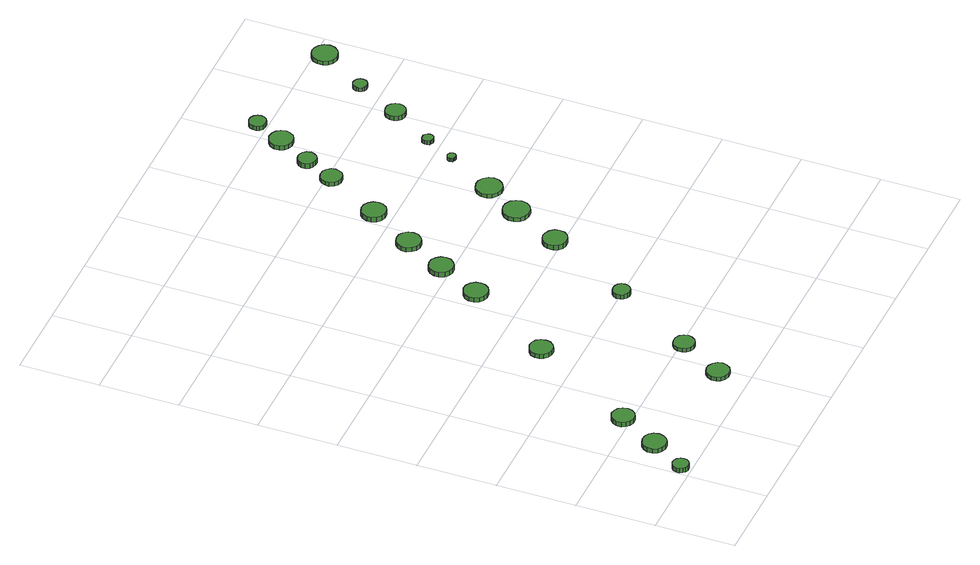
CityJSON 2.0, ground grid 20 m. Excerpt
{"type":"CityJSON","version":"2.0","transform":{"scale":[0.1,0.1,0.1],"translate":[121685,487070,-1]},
"CityObjects":{
"tree1":{"type":"SolitaryVegetationObject","attributes":{"function":"something"},"geometry":[{"type":"MultiSurface","lod":"1","boundaries":[[[0,1,2,3,4,5,6,7,8,9,10,11,12,13,14]],[[15,16,17,18,19,20,21,22,23,24,25,26,27,28,29]],[[0,29,28,1]],[[1,28,27,2]],[[2,27,26,3]],[[3,26,25,4]],[[4,25,24,5]],[[5,24,23,6]],[[6,23,22,7]],[[7,22,21,8]],[[8,21,20,9]],[[9,20,19,10]],[[10,19,18,11]],[[11,18,17,12]],[[12,17,16,13]],[[13,16,15,14]],[[14,15,29,0]]]}]},
"tree2":{"type":"SolitaryVegetationObject","attributes":{"function":"something"},"geometry":[{"type":"MultiSurface","lod":"1","boundaries":[[[30,31,32,33,34,35,36,37,38,39,40,41,42,43,44]],[[45,46,47,48,49,50,51,52,53,54,55,56,57,58,59]],[[30,59,58,31]],[[31,58,57,32]],[[32,57,56,33]],[[33,56,55,34]],[[34,55,54,35]],[[35,54,53,36]],[[36,53,52,37]],[[37,52,51,38]],[[38,51,50,39]],[[39,50,49,40]],[[40,49,48,41]],[[41,48,47,42]],[[42,47,46,43]],[[43,46,45,44]],[[44,45,59,30]]]}]},
"tree3":{"type":"SolitaryVegetationObject","attributes":{"function":"something"},"geometry":[{"type":"MultiSurface","lod":"1","boundaries":[[[60,61,62,63,64,65,66,67,68,69,70,71,72,73,74]],[[75,76,77,78,79,80,81,82,83,84,85,86,87,88,89]],[[60,89,88,61]],[[61,88,87,62]],[[62,87,86,63]],[[63,86,85,64]],[[64,85,84,65]],[[65,84,83,66]],[[66,83,82,67]],[[67,82,81,68]],[[68,81,80,69]],[[69,80,79,70]],[[70,79,78,71]],[[71,78,77,72]],[[72,77,76,73]],[[73,76,75,74]],[[74,75,89,60]]]}]},
"tree4":{"type":"SolitaryVegetationObject","attributes":{"function":"something"},"geometry":[{"type":"MultiSurface","lod":"1","boundaries":[[[90,91,92,93,94,95,96,97,98,99,100,101,102,103,104]],[[105,106,107,108,109,110,111,112,113,114,115,116,117,118,119]],[[90,119,118,91]],[[91,118,117,92]],[[92,117,116,93]],[[93,116,115,94]],[[94,115,114,95]],[[95,114,113,96]],[[96,113,112,97]],[[97,112,111,98]],[[98,111,110,99]],[[99,110,109,100]],[[100,109,108,101]],[[101,108,107,102]],[[102,107,106,103]],[[103,106,105,104]],[[104,105,119,90]]]}]},
"tree5":{"type":"SolitaryVegetationObject","attributes":{"function":"something"},"geometry":[{"type":"MultiSurface","lod":"1","boundaries":[[[120,121,122,123,124,125,126,127,128,129,130,131,132,133,134]],[[135,136,137,138,139,140,141,142,143,144,145,146,147,148,149]],[[120,149,148,121]],[[121,148,147,122]],[[122,147,146,123]],[[123,146,145,124]],[[124,145,144,125]],[[125,144,143,126]],[[126,143,142,127]],[[127,142,141,128]],[[128,141,140,129]],[[129,140,139,130]],[[130,139,138,131]],[[131,138,137,132]],[[132,137,136,133]],[[133,136,135,134]],[[134,135,149,120]]]}]},
"tree6":{"type":"SolitaryVegetationObject","attributes":{"function":"something"},"geometry":[{"type":"MultiSurface","lod":"1","boundaries":[[[150,151,152,153,154,155,156,157,158,159,160,161,162,163,164]],[[165,166,167,168,169,170,171,172,173,174,175,176,177,178,179]],[[150,179,178,151]],[[151,178,177,152]],[[152,177,176,153]],[[153,176,175,154]],[[154,175,174,155]],[[155,174,173,156]],[[156,173,172,157]],[[157,172,171,158]],[[158,171,170,159]],[[159,170,169,160]],[[160,169,168,161]],[[161,168,167,162]],[[162,167,166,163]],[[163,166,165,164]],[[164,165,179,150]]]}]},
"tree7":{"type":"SolitaryVegetationObject","attributes":{"function":"something"},"geometry":[{"type":"MultiSurface","lod":"1","boundaries":[[[180,181,182,183,184,185,186,187,188,189,190,191,192,193,194]],[[195,196,197,198,199,200,201,202,203,204,205,206,207,208,209]],[[180,209,208,181]],[[181,208,207,182]],[[182,207,206,183]],[[183,206,205,184]],[[184,205,204,185]],[[185,204,203,186]],[[186,203,202,187]],[[187,202,201,188]],[[188,201,200,189]],[[189,200,199,190]],[[190,199,198,191]],[[191,198,197,192]],[[192,197,196,193]],[[193,196,195,194]],[[194,195,209,180]]]}]},
"tree8":{"type":"SolitaryVegetationObject","attributes":{"function":"something"},"geometry":[{"type":"MultiSurface","lod":"1","boundaries":[[[210,211,212,213,214,215,216,217,218,219,220,221,222,223,224]],[[225,226,227,228,229,230,231,232,233,234,235,236,237,238,239]],[[210,239,238,211]],[[211,238,237,212]],[[212,237,236,213]],[[213,236,235,214]],[[214,235,234,215]],[[215,234,233,216]],[[216,233,232,217]],[[217,232,231,218]],[[218,231,230,219]],[[219,230,229,220]],[[220,229,228,221]],[[221,228,227,222]],[[222,227,226,223]],[[223,226,225,224]],[[224,225,239,210]]]}]},
"tree9":{"type":"SolitaryVegetationObject","attributes":{"function":"something"},"geometry":[{"type":"MultiSurface","lod":"1","boundaries":[[[240,241,242,243,244,245,246,247,248,249,250,251,252,253,254]],[[255,256,257,258,259,260,261,262,263,264,265,266,267,268,269]],[[240,269,268,241]],[[241,268,267,242]],[[242,267,266,243]],[[243,266,265,244]],[[244,265,264,245]],[[245,264,263,246]],[[246,263,262,247]],[[247,262,261,248]],[[248,261,260,249]],[[249,260,259,250]],[[250,259,258,251]],[[251,258,257,252]],[[252,257,256,253]],[[253,256,255,254]],[[254,255,269,240]]]}]},
"tree10":{"type":"SolitaryVegetationObject","attributes":{"function":"something"},"geometry":[{"type":"MultiSurface","lod":"1","boundaries":[[[270,271,272,273,274,275,276,277,278,279,280,281,282,283,284]],[[285,286,287,288,289,290,291,292,293,294,295,296,297,298,299]],[[270,299,298,271]],[[271,298,297,272]],[[272,297,296,273]],[[273,296,295,274]],[[274,295,294,275]],[[275,294,293,276]],[[276,293,292,277]],[[277,292,291,278]],[[278,291,290,279]],[[279,290,289,280]],[[280,289,288,281]],[[281,288,287,282]],[[282,287,286,283]],[[283,286,285,284]],[[284,285,299,270]]]}]},
"tree11":{"type":"SolitaryVegetationObject","attributes":{"function":"something"},"geometry":[{"type":"MultiSurface","lod":"1","boundaries":[[[300,301,302,303,304,305,306,307,308,309,310,311,312,313,314]],[[315,316,317,318,319,320,321,322,323,324,325,326,327,328,329]],[[300,329,328,301]],[[301,328,327,302]],[[302,327,326,303]],[[303,326,325,304]],[[304,325,324,305]],[[305,324,323,306]],[[306,323,322,307]],[[307,322,321,308]],[[308,321,320,309]],[[309,320,319,310]],[[310,319,318,311]],[[311,318,317,312]],[[312,317,316,313]],[[313,316,315,314]],[[314,315,329,300]]]}]},
"tree12":{"type":"SolitaryVegetationObject","attributes":{"function":"something"},"geometry":[{"type":"MultiSurface","lod":"1","boundaries":[[[330,331,332,333,334,335,336,337,338,339,340,341,342,343,344]],[[345,346,347,348,349,350,351,352,353,354,355,356,357,358,359]],[[330,359,358,331]],[[331,358,357,332]],[[332,357,356,333]],[[333,356,355,334]],[[334,355,354,335]],[[335,354,353,336]],[[336,353,352,337]],[[337,352,351,338]],[[338,351,350,339]],[[339,350,349,340]],[[340,349,348,341]],[[341,348,347,342]],[[342,347,346,343]],[[343,346,345,344]],[[344,345,359,330]]]}]},
"tree13":{"type":"SolitaryVegetationObject","attributes":{"function":"something"},"geometry":[{"type":"MultiSurface","lod":"1","boundaries":[[[360,361,362,363,364,365,366,367,368,369,370,371,372,373,374]],[[375,376,377,378,379,380,381,382,383,384,385,386,387,388,389]],[[360,389,388,361]],[[361,388,387,362]],[[362,387,386,363]],[[363,386,385,364]],[[364,385,384,365]],[[365,384,383,366]],[[366,383,382,367]],[[367,382,381,368]],[[368,381,380,369]],[[369,380,379,370]],[[370,379,378,371]],[[371,378,377,372]],[[372,377,376,373]],[[373,376,375,374]],[[374,375,389,360]]]}]},
"tree14":{"type":"SolitaryVegetationObject","attributes":{"function":"something"},"geometry":[{"type":"MultiSurface","lod":"1","boundaries":[[[390,391,392,393,394,395,396,397,398,399,400,401,402,403,404]],[[405,406,407,408,409,410,411,412,413,414,415,416,417,418,419]],[[390,419,418,391]],[[391,418,417,392]],[[392,417,416,393]],[[393,416,415,394]],[[394,415,414,395]],[[395,414,413,396]],[[396,413,412,397]],[[397,412,411,398]],[[398,411,410,399]],[[399,410,409,400]],[[400,409,408,401]],[[401,408,407,402]],[[402,407,406,403]],[[403,406,405,404]],[[404,405,419,390]]]}]},
"tree15":{"type":"SolitaryVegetationObject","attributes":{"function":"something"},"geometry":[{"type":"MultiSurface","lod":"1","boundaries":[[[420,421,422,423,424,425,426,427,428,429,430,431,432,433,434]],[[435,436,437,438,439,440,441,442,443,444,445,446,447,448,449]],[[420,449,448,421]],[[421,448,447,422]],[[422,447,446,423]],[[423,446,445,424]],[[424,445,444,425]],[[425,444,443,426]],[[426,443,442,427]],[[427,442,441,428]],[[428,441,440,429]],[[429,440,439,430]],[[430,439,438,431]],[[431,438,437,432]],[[432,437,436,433]],[[433,436,435,434]],[[434,435,449,420]]]}]},
"tree16":{"type":"SolitaryVegetationObject","attributes":{"function":"something"},"geometry":[{"type":"MultiSurface","lod":"1","boundaries":[[[450,451,452,453,454,455,456,457,458,459,460,461,462,463,464]],[[465,466,467,468,469,470,471,472,473,474,475,476,477,478,479]],[[450,479,478,451]],[[451,478,477,452]],[[452,477,476,453]],[[453,476,475,454]],[[454,475,474,455]],[[455,474,473,456]],[[456,473,472,457]],[[457,472,471,458]],[[458,471,470,459]],[[459,470,469,460]],[[460,469,468,461]],[[461,468,467,462]],[[462,467,466,463]],[[463,466,465,464]],[[464,465,479,450]]]}]},
"tree17":{"type":"SolitaryVegetationObject","attributes":{"function":"something"},"geometry":[{"type":"MultiSurface","lod":"1","boundaries":[[[480,481,482,483,484,485,486,487,488,489,490,491,492,493,494]],[[495,496,497,498,499,500,501,502,503,504,505,506,507,508,509]],[[480,509,508,481]],[[481,508,507,482]],[[482,507,506,483]],[[483,506,505,484]],[[484,505,504,485]],[[485,504,503,486]],[[486,503,502,487]],[[487,502,501,488]],[[488,501,500,489]],[[489,500,499,490]],[[490,499,498,491]],[[491,498,497,492]],[[492,497,496,493]],[[493,496,495,494]],[[494,495,509,480]]]}]},
"tree18":{"type":"SolitaryVegetationObject","attributes":{"function":"something"},"geometry":[{"type":"MultiSurface","lod":"1","boundaries":[[[510,511,512,513,514,515,516,517,518,519,520,521,522,523,524]],[[525,526,527,528,529,530,531,532,533,534,535,536,537,538,539]],[[510,539,538,511]],[[511,538,537,512]],[[512,537,536,513]],[[513,536,535,514]],[[514,535,534,515]],[[515,534,533,516]],[[516,533,532,517]],[[517,532,531,518]],[[518,531,530,519]],[[519,530,529,520]],[[520,529,528,521]],[[521,528,527,522]],[[522,527,526,523]],[[523,526,525,524]],[[524,525,539,510]]]}]},
"tree19":{"type":"SolitaryVegetationObject","attributes":{"function":"something"},"geometry":[{"type":"MultiSurface","lod":"1","boundaries":[[[540,541,542,543,544,545,546,547,548,549,550,551,552,553,554]],[[555,556,557,558,559,560,561,562,563,564,565,566,567,568,569]],[[540,569,568,541]],[[541,568,567,542]],[[542,567,566,543]],[[543,566,565,544]],[[544,565,564,545]],[[545,564,563,546]],[[546,563,562,547]],[[547,562,561,548]],[[548,561,560,549]],[[549,560,559,550]],[[550,559,558,551]],[[551,558,557,552]],[[552,557,556,553]],[[553,556,555,554]],[[554,555,569,540]]]}]},
"tree20":{"type":"SolitaryVegetationObject","attributes":{"function":"something"},"geometry":[{"type":"MultiSurface","lod":"1","boundaries":[[[570,571,572,573,574,575,576,577,578,579,580,581,582,583,584]],[[585,586,587,588,589,590,591,592,593,594,595,596,597,598,599]],[[570,599,598,571]],[[571,598,597,572]],[[572,597,596,573]],[[573,596,595,574]],[[574,595,594,575]],[[575,594,593,576]],[[576,593,592,577]],[[577,592,591,578]],[[578,591,590,579]],[[579,590,589,580]],[[580,589,588,581]],[[581,588,587,582]],[[582,587,586,583]],[[583,586,585,584]],[[584,585,599,570]]]}]},
"tree21":{"type":"SolitaryVegetationObject","attributes":{"function":"something"},"geometry":[{"type":"MultiSurface","lod":"1","boundaries":[[[600,601,602,603,604,605,606,607,608,609,610,611,612,613,614]],[[615,616,617,618,619,620,621,622,623,624,625,626,627,628,629]],[[600,629,628,601]],[[601,628,627,602]],[[602,627,626,603]],[[603,626,625,604]],[[604,625,624,605]],[[605,624,623,606]],[[606,623,622,607]],[[607,622,621,608]],[[608,621,620,609]],[[609,620,619,610]],[[610,619,618,611]],[[611,618,617,612]],[[612,617,616,613]],[[613,616,615,614]],[[614,615,629,600]]]}]},
"tree22":{"type":"SolitaryVegetationObject","attributes":{"function":"something"},"geometry":[{"type":"MultiSurface","lod":"1","boundaries":[[[630,631,632,633,634,635,636,637,638,639,640,641,642,643,644]],[[645,646,647,648,649,650,651,652,653,654,655,656,657,658,659]],[[630,659,658,631]],[[631,658,657,632]],[[632,657,656,633]],[[633,656,655,634]],[[634,655,654,635]],[[635,654,653,636]],[[636,653,652,637]],[[637,652,651,638]],[[638,651,650,639]],[[639,650,649,640]],[[640,649,648,641]],[[641,648,647,642]],[[642,647,646,643]],[[643,646,645,644]],[[644,645,659,630]]]}]},
"tree23":{"type":"SolitaryVegetationObject","attributes":{"function":"something"},"geometry":[{"type":"MultiSurface","lod":"1","boundaries":[[[660,661,662,663,664,665,666,667,668,669,670,671,672,673,674]],[[675,676,677,678,679,680,681,682,683,684,685,686,687,688,689]],[[660,689,688,661]],[[661,688,687,662]],[[662,687,686,663]],[[663,686,685,664]],[[664,685,684,665]],[[665,684,683,666]],[[666,683,682,667]],[[667,682,681,668]],[[668,681,680,669]],[[669,680,679,670]],[[670,679,678,671]],[[671,678,677,672]],[[672,677,676,673]],[[673,676,675,674]],[[674,675,689,660]]]}]}
},
"vertices":[
[42,26,20],[41,34,20],[36,41,20],[29,45,20],[20,46,20],[13,43,20],[7,38,20],[3,30,20],[3,22,20],[7,15,20],[13,9,20],[20,6,20],[29,7,20],[36,11,20],[41,18,20],[41,18,7],[36,11,7],[29,7,7],[20,6,7],[13,9,7],[7,15,7],[3,22,7],[3,30,7],[7,38,7],[13,43,7],[20,46,7],[29,45,7],[36,41,7],[41,34,7],[42,26,7],
[108,115,19],[105,127,19],[98,137,19],[87,143,19],[75,144,19],[63,140,19],[54,132,19],[49,121,19],[49,109,19],[54,97,19],[63,89,19],[75,85,19],[87,86,19],[98,93,19],[105,103,19],[105,103,6],[98,93,6],[87,86,6],[75,85,6],[63,89,6],[54,97,6],[49,109,6],[49,121,6],[54,132,6],[63,140,6],[75,144,6],[87,143,6],[98,137,6],[105,127,6],[108,115,6],
[168,219,19],[166,230,19],[159,240,19],[149,245,19],[137,247,19],[126,243,19],[118,235,19],[113,225,19],[113,213,19],[118,203,19],[126,195,19],[137,191,19],[149,192,19],[159,198,19],[166,208,19],[166,208,6],[159,198,6],[149,192,6],[137,191,6],[126,195,6],[118,203,6],[113,213,6],[113,225,6],[118,235,6],[126,243,6],[137,247,6],[149,245,6],[159,240,6],[166,230,6],[168,219,6],
[414,79,15],[411,91,15],[404,100,15],[394,106,15],[382,108,15],[371,104,15],[362,96,15],[357,85,15],[357,73,15],[362,63,15],[371,55,15],[382,51,15],[394,52,15],[404,58,15],[411,68,15],[411,68,5],[404,58,5],[394,52,5],[382,51,5],[371,55,5],[362,63,5],[357,73,5],[357,85,5],[362,96,5],[371,104,5],[382,108,5],[394,106,5],[404,100,5],[411,91,5],[414,79,5],
[330,490,22],[328,502,22],[321,512,22],[310,518,22],[298,519,22],[287,515,22],[278,507,22],[274,496,22],[274,484,22],[278,474,22],[287,466,22],[298,462,22],[310,463,22],[321,469,22],[328,479,22],[328,479,10],[321,469,10],[310,463,10],[298,462,10],[287,466,10],[278,474,10],[274,484,10],[274,496,10],[278,507,10],[287,515,10],[298,519,10],[310,518,10],[321,512,10],[328,502,10],[330,490,10],
[480,192,15],[477,203,15],[471,212,15],[461,217,15],[451,218,15],[440,215,15],[432,208,15],[428,198,15],[428,187,15],[432,177,15],[440,170,15],[451,166,15],[461,167,15],[471,173,15],[477,182,15],[477,182,5],[471,173,5],[461,167,5],[451,166,5],[440,170,5],[432,177,5],[428,187,5],[428,198,5],[432,208,5],[440,215,5],[451,218,5],[461,217,5],[471,212,5],[477,203,5],[480,192,5],
[469,711,24],[467,723,24],[459,733,24],[448,740,24],[436,741,24],[424,737,24],[415,729,24],[410,717,24],[410,705,24],[415,693,24],[424,685,24],[436,681,24],[448,682,24],[459,688,24],[467,699,24],[467,699,12],[459,688,12],[448,682,12],[436,681,12],[424,685,12],[415,693,12],[410,705,12],[410,717,12],[415,729,12],[424,737,12],[436,741,12],[448,740,12],[459,733,12],[467,723,12],[469,711,12],
[592,397,24],[590,406,24],[585,413,24],[577,417,24],[568,418,24],[560,416,24],[553,410,24],[550,402,24],[550,393,24],[553,385,24],[560,379,24],[568,376,24],[577,377,24],[585,382,24],[590,389,24],[590,389,11],[585,382,11],[577,377,11],[568,376,11],[560,379,11],[553,385,11],[550,393,11],[550,402,11],[553,410,11],[560,416,11],[568,418,11],[577,417,11],[585,413,11],[590,406,11],[592,397,11],
[533,824,19],[531,836,19],[523,846,19],[513,853,19],[500,854,19],[488,850,19],[479,842,19],[474,830,19],[474,818,19],[479,806,19],[488,798,19],[500,794,19],[513,795,19],[523,802,19],[531,812,19],[531,812,6],[523,802,6],[513,795,6],[500,794,6],[488,798,6],[479,806,6],[474,818,6],[474,830,6],[479,842,6],[488,850,6],[500,854,6],[513,853,6],[523,846,6],[531,836,6],[533,824,6],
[593,930,17],[591,943,17],[583,953,17],[573,959,17],[560,960,17],[548,957,17],[539,948,17],[534,937,17],[534,924,17],[539,913,17],[548,904,17],[560,900,17],[573,902,17],[583,908,17],[591,918,17],[591,918,5],[583,908,5],[573,902,5],[560,900,5],[548,904,5],[539,913,5],[534,924,5],[534,937,5],[539,948,5],[548,957,5],[560,960,5],[573,959,5],[583,953,5],[591,943,5],[593,930,5],
[721,614,24],[719,626,24],[711,636,24],[700,642,24],[688,644,24],[676,640,24],[667,631,24],[662,620,24],[662,607,24],[667,596,24],[676,587,24],[688,584,24],[700,585,24],[711,591,24],[719,601,24],[719,601,11],[711,591,11],[700,585,11],[688,584,11],[676,587,11],[667,596,11],[662,607,11],[662,620,11],[667,631,11],[676,640,11],[688,644,11],[700,642,11],[711,636,11],[719,626,11],[721,614,11],
[666,1048,18],[664,1060,18],[656,1070,18],[646,1077,18],[633,1078,18],[621,1074,18],[612,1066,18],[607,1054,18],[607,1042,18],[612,1030,18],[621,1022,18],[633,1018,18],[646,1019,18],[656,1025,18],[664,1036,18],[664,1036,5],[656,1025,5],[646,1019,5],[633,1018,5],[621,1022,5],[612,1030,5],[607,1042,5],[607,1054,5],[612,1066,5],[621,1074,5],[633,1078,5],[646,1077,5],[656,1070,5],[664,1060,5],[666,1048,5],
[798,741,17],[795,755,17],[787,766,17],[775,773,17],[761,774,17],[748,770,17],[738,761,17],[732,748,17],[732,734,17],[738,721,17],[748,712,17],[761,708,17],[775,709,17],[787,716,17],[795,727,17],[795,727,6],[787,716,6],[775,709,6],[761,708,6],[748,712,6],[738,721,6],[732,734,6],[732,748,6],[738,761,6],[748,770,6],[761,774,6],[775,773,6],[787,766,6],[795,755,6],[798,741,6],
[855,833,16],[852,846,16],[844,857,16],[832,864,16],[819,865,16],[806,861,16],[796,852,16],[790,840,16],[790,826,16],[796,814,16],[806,805,16],[819,800,16],[832,802,16],[844,809,16],[852,820,16],[852,820,6],[844,809,6],[832,802,6],[819,800,6],[806,805,6],[796,814,6],[790,826,6],[790,840,6],[796,852,6],[806,861,6],[819,865,6],[832,864,6],[844,857,6],[852,846,6],[855,833,6],
[747,1189,16],[744,1199,16],[738,1208,16],[728,1214,16],[717,1215,16],[707,1212,16],[699,1204,16],[694,1194,16],[694,1183,16],[699,1173,16],[707,1166,16],[717,1162,16],[728,1163,16],[738,1169,16],[744,1178,16],[744,1178,5],[738,1169,5],[728,1163,5],[717,1162,5],[707,1166,5],[699,1173,5],[694,1183,5],[694,1194,5],[699,1204,5],[707,1212,5],[717,1215,5],[728,1214,5],[738,1208,5],[744,1199,5],[747,1189,5],
[782,1265,18],[779,1275,18],[774,1282,18],[765,1287,18],[756,1288,18],[747,1285,18],[739,1279,18],[735,1270,18],[735,1260,18],[739,1251,18],[747,1245,18],[756,1242,18],[765,1243,18],[774,1248,18],[779,1256,18],[779,1256,5],[774,1248,5],[765,1243,5],[756,1242,5],[747,1245,5],[739,1251,5],[735,1260,5],[735,1270,5],[739,1279,5],[747,1285,5],[756,1288,5],[765,1287,5],[774,1282,5],[779,1275,5],[782,1265,5],
[906,957,16],[905,961,16],[902,965,16],[898,967,16],[894,968,16],[890,966,16],[886,963,16],[885,959,16],[885,955,16],[886,951,16],[890,948,16],[894,947,16],[898,947,16],[902,949,16],[905,953,16],[905,953,6],[902,949,6],[898,947,6],[894,947,6],[890,948,6],[886,951,6],[885,955,6],[885,959,6],[886,963,6],[890,966,6],[894,968,6],[898,967,6],[902,965,6],[905,961,6],[906,957,6],
[835,1349,17],[832,1361,17],[825,1371,17],[814,1377,17],[802,1379,17],[790,1375,17],[781,1367,17],[776,1355,17],[776,1343,17],[781,1332,17],[790,1324,17],[802,1320,17],[814,1321,17],[825,1327,17],[832,1337,17],[832,1337,5],[825,1327,5],[814,1321,5],[802,1320,5],[790,1324,5],[781,1332,5],[776,1343,5],[776,1355,5],[781,1367,5],[790,1375,5],[802,1379,5],[814,1377,5],[825,1371,5],[832,1361,5],[835,1349,5],
[951,1034,16],[950,1039,16],[946,1044,16],[941,1047,16],[936,1047,16],[930,1046,16],[926,1042,16],[924,1036,16],[924,1031,16],[926,1025,16],[930,1022,16],[936,1020,16],[941,1020,16],[946,1023,16],[950,1028,16],[950,1028,5],[946,1023,5],[941,1020,5],[936,1020,5],[930,1022,5],[926,1025,5],[924,1031,5],[924,1036,5],[926,1042,5],[930,1046,5],[936,1047,5],[941,1047,5],[946,1044,5],[950,1039,5],[951,1034,5],
[866,1425,17],[864,1433,17],[859,1440,17],[851,1445,17],[842,1446,17],[834,1443,17],[827,1437,17],[824,1429,17],[824,1420,17],[827,1412,17],[834,1406,17],[842,1404,17],[851,1405,17],[859,1409,17],[864,1416,17],[864,1416,5],[859,1409,5],[851,1405,5],[842,1404,5],[834,1406,5],[827,1412,5],[824,1420,5],[824,1429,5],[827,1437,5],[834,1443,5],[842,1446,5],[851,1445,5],[859,1440,5],[864,1433,5],[866,1425,5],
[1028,1142,17],[1026,1152,17],[1020,1161,17],[1011,1166,17],[1001,1167,17],[991,1164,17],[983,1157,17],[979,1147,17],[979,1137,17],[983,1127,17],[991,1120,17],[1001,1117,17],[1011,1118,17],[1020,1123,17],[1026,1132,17],[1026,1132,5],[1020,1123,5],[1011,1118,5],[1001,1117,5],[991,1120,5],[983,1127,5],[979,1137,5],[979,1147,5],[983,1157,5],[991,1164,5],[1001,1167,5],[1011,1166,5],[1020,1161,5],[1026,1152,5],[1028,1142,5],
[1083,1256,16],[1082,1263,16],[1078,1269,16],[1071,1273,16],[1064,1274,16],[1057,1271,16],[1052,1267,16],[1049,1260,16],[1049,1253,16],[1052,1246,16],[1057,1241,16],[1064,1239,16],[1071,1240,16],[1078,1244,16],[1082,1249,16],[1082,1249,5],[1078,1244,5],[1071,1240,5],[1064,1239,5],[1057,1241,5],[1052,1246,5],[1049,1253,5],[1049,1260,5],[1052,1267,5],[1057,1271,5],[1064,1274,5],[1071,1273,5],[1078,1269,5],[1082,1263,5],[1083,1256,5],
[1171,1375,17],[1168,1388,17],[1160,1399,17],[1149,1405,17],[1136,1407,17],[1123,1403,17],[1113,1394,17],[1108,1382,17],[1108,1368,17],[1113,1356,17],[1123,1347,17],[1136,1343,17],[1149,1345,17],[1160,1351,17],[1168,1362,17],[1168,1362,6],[1160,1351,6],[1149,1345,6],[1136,1343,6],[1123,1347,6],[1113,1356,6],[1108,1368,6],[1108,1382,6],[1113,1394,6],[1123,1403,6],[1136,1407,6],[1149,1405,6],[1160,1399,6],[1168,1388,6],[1171,1375,6]
]}
